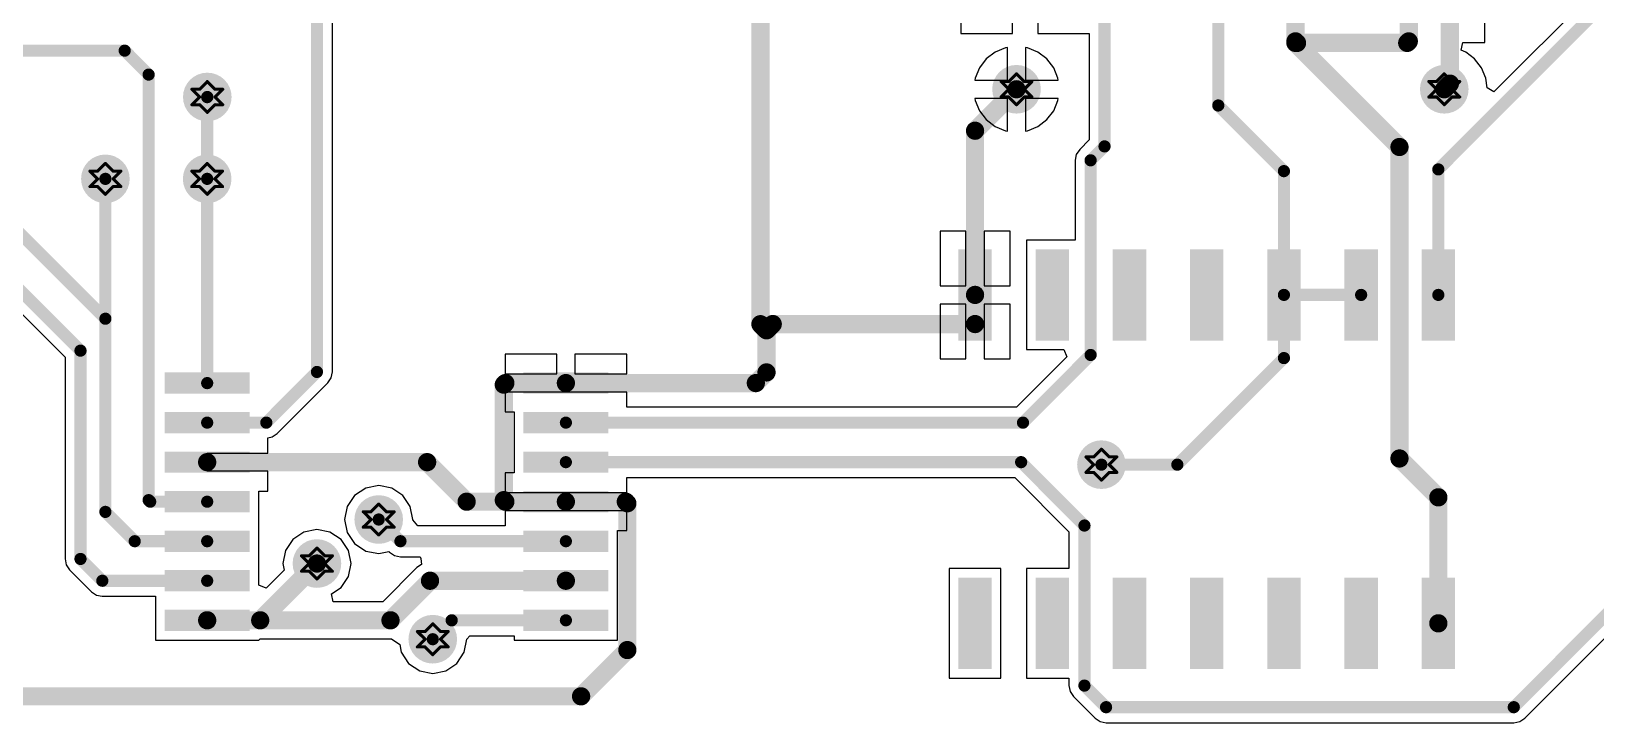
# Paper-space layout 'Лист1' of a CAD drawing. Header units: millimetres. Extents: x 0 to 594, y 0 to 420.
# Drawn here: x 166.4 to 217.8, y 232.2 to 255 of the extents above; entities that cross this region are included whole.
import ezdxf

# ---------------------------------------------------------------- set-up
doc = ezdxf.new("R2010")
doc.units = ezdxf.units.MM
doc.layers.add('DrillDrawing', color=1, linetype='Continuous')
doc.layers.add('TopLayer', color=1, linetype='Continuous')

psp = doc.layouts.new('Лист1')

# ---------------------------------------------------------------- hatches: boundary and pattern name
at = {"layer": 'TopLayer'}
h = psp.add_hatch(color=1, dxfattribs=at)
edge = h.paths.add_edge_path()
edge.add_arc((172.2, 252.795), 0.799, 0, 360)
h = psp.add_hatch(color=1, dxfattribs=at)
edge = h.paths.add_edge_path()
edge.add_arc((198.792, 253.049), 0.799, 0, 360)
h = psp.add_hatch(color=1, dxfattribs=at)
edge = h.paths.add_edge_path()
edge.add_arc((212.848, 253.049), 0.799, 0, 360)
h = psp.add_hatch(color=1, dxfattribs=at)
edge = h.paths.add_edge_path()
edge.add_arc((168.851, 250.106), 0.799, 0, 360)
h = psp.add_hatch(color=1, dxfattribs=at)
edge = h.paths.add_edge_path()
edge.add_arc((172.196, 250.106), 0.799, 0, 360)
for points in [[(196.88, 247.792), (197.979, 247.792), (197.979, 244.796), (196.88, 244.796)], [(199.417, 247.792), (200.516, 247.792), (200.516, 244.796), (199.417, 244.796)], [(201.955, 247.792), (203.053, 247.792), (203.053, 244.796), (201.955, 244.796)], [(204.492, 247.792), (205.591, 247.792), (205.591, 244.796), (204.492, 244.796)], [(207.029, 247.792), (208.128, 247.792), (208.128, 244.796), (207.029, 244.796)], [(209.567, 247.792), (210.665, 247.792), (210.665, 244.796), (209.567, 244.796)], [(212.104, 247.792), (213.203, 247.792), (213.203, 244.796), (212.104, 244.796)], [(173.595, 243.747), (173.595, 243.047), (170.798, 243.047), (170.798, 243.747)], [(185.382, 243.747), (185.382, 243.047), (182.585, 243.047), (182.585, 243.747)], [(173.595, 242.448), (173.595, 241.749), (170.798, 241.749), (170.798, 242.448)], [(185.382, 242.448), (185.382, 241.749), (182.585, 241.749), (182.585, 242.448)], [(173.595, 241.149), (173.595, 240.45), (170.798, 240.45), (170.798, 241.149)], [(185.382, 241.149), (185.382, 240.45), (182.585, 240.45), (182.585, 241.149)], [(173.595, 239.851), (173.595, 239.152), (170.798, 239.152), (170.798, 239.851)], [(185.382, 239.851), (185.382, 239.152), (182.585, 239.152), (182.585, 239.851)], [(173.595, 238.552), (173.595, 237.853), (170.798, 237.853), (170.798, 238.552)], [(185.382, 238.552), (185.382, 237.853), (182.585, 237.853), (182.585, 238.552)], [(173.595, 237.254), (173.595, 236.554), (170.798, 236.554), (170.798, 237.254)], [(185.382, 237.254), (185.382, 236.554), (182.585, 236.554), (182.585, 237.254)], [(196.88, 237.004), (197.979, 237.004), (197.979, 234.007), (196.88, 234.007)], [(199.417, 237.004), (200.516, 237.004), (200.516, 234.007), (199.417, 234.007)], [(201.955, 237.004), (203.053, 237.004), (203.053, 234.007), (201.955, 234.007)], [(204.492, 237.004), (205.591, 237.004), (205.591, 234.007), (204.492, 234.007)], [(207.029, 237.004), (208.128, 237.004), (208.128, 234.007), (207.029, 234.007)], [(209.567, 237.004), (210.665, 237.004), (210.665, 234.007), (209.567, 234.007)], [(212.104, 237.004), (213.203, 237.004), (213.203, 234.007), (212.104, 234.007)], [(173.595, 235.955), (173.595, 235.256), (170.798, 235.256), (170.798, 235.955)], [(185.382, 235.955), (185.382, 235.256), (182.585, 235.256), (182.585, 235.955)]]:
    psp.add_hatch(color=1, dxfattribs=at).paths.add_polyline_path(points)
h = psp.add_hatch(color=1, dxfattribs=at)
edge = h.paths.add_edge_path()
edge.add_arc((201.583, 240.718), 0.799, 0, 360)
h = psp.add_hatch(color=1, dxfattribs=at)
edge = h.paths.add_edge_path()
edge.add_arc((177.833, 238.916), 0.799, 0, 360)
h = psp.add_hatch(color=1, dxfattribs=at)
edge = h.paths.add_edge_path()
edge.add_arc((175.803, 237.47), 0.799, 0, 360)
h = psp.add_hatch(color=1, dxfattribs=at)
edge = h.paths.add_edge_path()
edge.add_arc((179.609, 234.984), 0.799, 0, 360)

# ---------------------------------------------------------------- linework, layer by layer
at = {"layer": 'DrillDrawing', "const_width": 0.101}
for points in [[(198.538, 253.303), (198.792, 253.557)], [(198.792, 253.557), (199.045, 253.303)], [(212.595, 253.303), (212.848, 253.557)], [(212.848, 253.557), (213.102, 253.303)], [(171.693, 253.049), (171.947, 252.795)], [(171.693, 253.049), (171.947, 253.049)], [(171.947, 253.049), (172.2, 253.303)], [(172.2, 253.303), (172.454, 253.049)], [(172.454, 253.049), (172.708, 253.049)], [(172.454, 252.795), (172.708, 253.049)], [(198.284, 253.303), (198.538, 253.049)], [(198.284, 253.303), (198.538, 253.303)], [(198.284, 252.795), (198.538, 253.049)], [(199.045, 253.303), (199.299, 253.303)], [(199.045, 253.049), (199.299, 253.303)], [(199.045, 253.049), (199.299, 252.795)], [(212.341, 253.303), (212.595, 253.049)], [(212.341, 253.303), (212.595, 253.303)], [(212.341, 252.795), (212.595, 253.049)], [(213.102, 253.303), (213.356, 253.303)], [(213.102, 253.049), (213.356, 253.303)], [(213.102, 253.049), (213.356, 252.795)], [(171.693, 252.542), (171.947, 252.795)], [(171.693, 252.542), (171.947, 252.542)], [(171.947, 252.542), (172.2, 252.288)], [(172.2, 252.288), (172.454, 252.542)], [(172.454, 252.795), (172.708, 252.542)], [(172.454, 252.542), (172.708, 252.542)], [(198.284, 252.795), (198.538, 252.795)], [(198.538, 252.795), (198.792, 252.542)], [(198.792, 252.542), (199.045, 252.795)], [(199.045, 252.795), (199.299, 252.795)], [(212.341, 252.795), (212.595, 252.795)], [(212.595, 252.795), (212.848, 252.542)], [(212.848, 252.542), (213.102, 252.795)], [(213.102, 252.795), (213.356, 252.795)], [(168.344, 250.36), (168.598, 250.106)], [(168.344, 250.36), (168.598, 250.36)], [(168.598, 250.36), (168.851, 250.613)], [(168.851, 250.613), (169.105, 250.36)], [(169.105, 250.36), (169.359, 250.36)], [(169.105, 250.106), (169.359, 250.36)], [(171.689, 250.36), (171.942, 250.106)], [(171.689, 250.36), (171.942, 250.36)], [(171.942, 250.36), (172.196, 250.613)], [(172.196, 250.613), (172.45, 250.36)], [(172.45, 250.36), (172.704, 250.36)], [(172.45, 250.106), (172.704, 250.36)], [(168.344, 249.852), (168.598, 250.106)], [(168.344, 249.852), (168.598, 249.852)], [(168.598, 249.852), (168.851, 249.598)], [(168.851, 249.598), (169.105, 249.852)], [(169.105, 250.106), (169.359, 249.852)], [(169.105, 249.852), (169.359, 249.852)], [(171.689, 249.852), (171.942, 250.106)], [(171.689, 249.852), (171.942, 249.852)], [(171.942, 249.852), (172.196, 249.598)], [(172.196, 249.598), (172.45, 249.852)], [(172.45, 250.106), (172.704, 249.852)], [(172.45, 249.852), (172.704, 249.852)], [(201.329, 240.972), (201.583, 241.225)], [(201.583, 241.225), (201.836, 240.972)], [(201.075, 240.972), (201.329, 240.718)], [(201.075, 240.972), (201.329, 240.972)], [(201.075, 240.464), (201.329, 240.718)], [(201.836, 240.972), (202.09, 240.972)], [(201.836, 240.718), (202.09, 240.972)], [(201.836, 240.718), (202.09, 240.464)], [(201.075, 240.464), (201.329, 240.464)], [(201.329, 240.464), (201.583, 240.21)], [(201.583, 240.21), (201.836, 240.464)], [(201.836, 240.464), (202.09, 240.464)], [(177.326, 239.17), (177.58, 238.916)], [(177.326, 239.17), (177.58, 239.17)], [(177.58, 239.17), (177.833, 239.424)], [(177.833, 239.424), (178.087, 239.17)], [(178.087, 239.17), (178.341, 239.17)], [(178.087, 238.916), (178.341, 239.17)], [(177.326, 238.663), (177.58, 238.916)], [(177.326, 238.663), (177.58, 238.663)], [(177.58, 238.663), (177.833, 238.409)], [(177.833, 238.409), (178.087, 238.663)], [(178.087, 238.916), (178.341, 238.663)], [(178.087, 238.663), (178.341, 238.663)], [(175.55, 237.724), (175.803, 237.978)], [(175.803, 237.978), (176.057, 237.724)], [(175.296, 237.724), (175.55, 237.47)], [(175.296, 237.724), (175.55, 237.724)], [(175.296, 237.216), (175.55, 237.47)], [(176.057, 237.724), (176.311, 237.724)], [(176.057, 237.47), (176.311, 237.724)], [(176.057, 237.47), (176.311, 237.216)], [(175.296, 237.216), (175.55, 237.216)], [(175.55, 237.216), (175.803, 236.963)], [(175.803, 236.963), (176.057, 237.216)], [(176.057, 237.216), (176.311, 237.216)], [(179.356, 235.237), (179.609, 235.491)], [(179.609, 235.491), (179.863, 235.237)], [(179.102, 235.237), (179.356, 234.984)], [(179.102, 235.237), (179.356, 235.237)], [(179.102, 234.73), (179.356, 234.984)], [(179.863, 235.237), (180.117, 235.237)], [(179.863, 234.984), (180.117, 235.237)], [(179.863, 234.984), (180.117, 234.73)], [(179.102, 234.73), (179.356, 234.73)], [(179.356, 234.73), (179.609, 234.476)], [(179.609, 234.476), (179.863, 234.73)], [(179.863, 234.73), (180.117, 234.73)]]:
    psp.add_lwpolyline(points, dxfattribs=at)
at = {"layer": 'DrillDrawing', "const_width": 0.0507}
for points in [[(198.766, 253.557, 1), (198.817, 253.557, 1)], [(198.766, 253.557, 1), (198.817, 253.557, 1)], [(212.823, 253.557, 1), (212.874, 253.557, 1)], [(212.823, 253.557, 1), (212.874, 253.557, 1)], [(171.668, 253.049, 1), (171.718, 253.049, 1)], [(171.668, 253.049, 1), (171.718, 253.049, 1)], [(171.921, 253.049, 1), (171.972, 253.049, 1)], [(171.921, 253.049, 1), (171.972, 253.049, 1)], [(172.175, 253.303, 1), (172.226, 253.303, 1)], [(172.175, 253.303, 1), (172.226, 253.303, 1)], [(172.429, 253.049, 1), (172.48, 253.049, 1)], [(172.429, 253.049, 1), (172.48, 253.049, 1)], [(172.683, 253.049, 1), (172.733, 253.049, 1)], [(172.683, 253.049, 1), (172.733, 253.049, 1)], [(198.259, 253.303, 1), (198.309, 253.303, 1)], [(198.259, 253.303, 1), (198.309, 253.303, 1)], [(198.512, 253.303, 1), (198.563, 253.303, 1)], [(198.512, 253.303, 1), (198.563, 253.303, 1)], [(198.512, 253.049, 1), (198.563, 253.049, 1)], [(198.512, 253.049, 1), (198.563, 253.049, 1)], [(199.02, 253.303, 1), (199.071, 253.303, 1)], [(199.02, 253.303, 1), (199.071, 253.303, 1)], [(199.02, 253.049, 1), (199.071, 253.049, 1)], [(199.02, 253.049, 1), (199.071, 253.049, 1)], [(199.274, 253.303, 1), (199.324, 253.303, 1)], [(199.274, 253.303, 1), (199.324, 253.303, 1)], [(212.315, 253.303, 1), (212.366, 253.303, 1)], [(212.315, 253.303, 1), (212.366, 253.303, 1)], [(212.569, 253.303, 1), (212.62, 253.303, 1)], [(212.569, 253.303, 1), (212.62, 253.303, 1)], [(212.569, 253.049, 1), (212.62, 253.049, 1)], [(212.569, 253.049, 1), (212.62, 253.049, 1)], [(213.077, 253.303, 1), (213.127, 253.303, 1)], [(213.077, 253.303, 1), (213.127, 253.303, 1)], [(213.077, 253.049, 1), (213.127, 253.049, 1)], [(213.077, 253.049, 1), (213.127, 253.049, 1)], [(213.33, 253.303, 1), (213.381, 253.303, 1)], [(213.33, 253.303, 1), (213.381, 253.303, 1)], [(171.668, 252.542, 1), (171.718, 252.542, 1)], [(171.668, 252.542, 1), (171.718, 252.542, 1)], [(171.921, 252.795, 1), (171.972, 252.795, 1)], [(171.921, 252.795, 1), (171.972, 252.795, 1)], [(171.921, 252.542, 1), (171.972, 252.542, 1)], [(171.921, 252.542, 1), (171.972, 252.542, 1)], [(172.429, 252.795, 1), (172.48, 252.795, 1)], [(172.429, 252.795, 1), (172.48, 252.795, 1)], [(172.429, 252.542, 1), (172.48, 252.542, 1)], [(172.429, 252.542, 1), (172.48, 252.542, 1)], [(172.683, 252.542, 1), (172.733, 252.542, 1)], [(172.683, 252.542, 1), (172.733, 252.542, 1)], [(198.259, 252.795, 1), (198.309, 252.795, 1)], [(198.259, 252.795, 1), (198.309, 252.795, 1)], [(198.512, 252.795, 1), (198.563, 252.795, 1)], [(198.512, 252.795, 1), (198.563, 252.795, 1)], [(198.766, 252.542, 1), (198.817, 252.542, 1)], [(198.766, 252.542, 1), (198.817, 252.542, 1)], [(199.02, 252.795, 1), (199.071, 252.795, 1)], [(199.02, 252.795, 1), (199.071, 252.795, 1)], [(199.274, 252.795, 1), (199.324, 252.795, 1)], [(199.274, 252.795, 1), (199.324, 252.795, 1)], [(212.315, 252.795, 1), (212.366, 252.795, 1)], [(212.315, 252.795, 1), (212.366, 252.795, 1)], [(212.569, 252.795, 1), (212.62, 252.795, 1)], [(212.569, 252.795, 1), (212.62, 252.795, 1)], [(212.823, 252.542, 1), (212.874, 252.542, 1)], [(212.823, 252.542, 1), (212.874, 252.542, 1)], [(213.077, 252.795, 1), (213.127, 252.795, 1)], [(213.077, 252.795, 1), (213.127, 252.795, 1)], [(213.33, 252.795, 1), (213.381, 252.795, 1)], [(213.33, 252.795, 1), (213.381, 252.795, 1)], [(172.175, 252.288, 1), (172.226, 252.288, 1)], [(172.175, 252.288, 1), (172.226, 252.288, 1)], [(168.318, 250.36, 1), (168.369, 250.36, 1)], [(168.318, 250.36, 1), (168.369, 250.36, 1)], [(168.572, 250.36, 1), (168.623, 250.36, 1)], [(168.572, 250.36, 1), (168.623, 250.36, 1)], [(168.826, 250.613, 1), (168.877, 250.613, 1)], [(168.826, 250.613, 1), (168.877, 250.613, 1)], [(169.08, 250.36, 1), (169.13, 250.36, 1)], [(169.08, 250.36, 1), (169.13, 250.36, 1)], [(169.333, 250.36, 1), (169.384, 250.36, 1)], [(169.333, 250.36, 1), (169.384, 250.36, 1)], [(171.663, 250.36, 1), (171.714, 250.36, 1)], [(171.663, 250.36, 1), (171.714, 250.36, 1)], [(171.917, 250.36, 1), (171.968, 250.36, 1)], [(171.917, 250.36, 1), (171.968, 250.36, 1)], [(172.171, 250.613, 1), (172.222, 250.613, 1)], [(172.171, 250.613, 1), (172.222, 250.613, 1)], [(172.424, 250.36, 1), (172.475, 250.36, 1)], [(172.424, 250.36, 1), (172.475, 250.36, 1)], [(172.678, 250.36, 1), (172.729, 250.36, 1)], [(172.678, 250.36, 1), (172.729, 250.36, 1)], [(168.318, 249.852, 1), (168.369, 249.852, 1)], [(168.318, 249.852, 1), (168.369, 249.852, 1)], [(168.572, 250.106, 1), (168.623, 250.106, 1)], [(168.572, 250.106, 1), (168.623, 250.106, 1)], [(168.572, 249.852, 1), (168.623, 249.852, 1)], [(168.572, 249.852, 1), (168.623, 249.852, 1)], [(169.08, 250.106, 1), (169.13, 250.106, 1)], [(169.08, 250.106, 1), (169.13, 250.106, 1)], [(169.08, 249.852, 1), (169.13, 249.852, 1)], [(169.08, 249.852, 1), (169.13, 249.852, 1)], [(169.333, 249.852, 1), (169.384, 249.852, 1)], [(169.333, 249.852, 1), (169.384, 249.852, 1)], [(171.663, 249.852, 1), (171.714, 249.852, 1)], [(171.663, 249.852, 1), (171.714, 249.852, 1)], [(171.917, 250.106, 1), (171.968, 250.106, 1)], [(171.917, 250.106, 1), (171.968, 250.106, 1)], [(171.917, 249.852, 1), (171.968, 249.852, 1)], [(171.917, 249.852, 1), (171.968, 249.852, 1)], [(172.424, 250.106, 1), (172.475, 250.106, 1)], [(172.424, 250.106, 1), (172.475, 250.106, 1)], [(172.424, 249.852, 1), (172.475, 249.852, 1)], [(172.424, 249.852, 1), (172.475, 249.852, 1)], [(172.678, 249.852, 1), (172.729, 249.852, 1)], [(172.678, 249.852, 1), (172.729, 249.852, 1)], [(168.826, 249.598, 1), (168.877, 249.598, 1)], [(168.826, 249.598, 1), (168.877, 249.598, 1)], [(172.171, 249.598, 1), (172.222, 249.598, 1)], [(172.171, 249.598, 1), (172.222, 249.598, 1)], [(201.557, 241.225, 1), (201.608, 241.225, 1)], [(201.557, 241.225, 1), (201.608, 241.225, 1)], [(201.05, 240.972, 1), (201.1, 240.972, 1)], [(201.05, 240.972, 1), (201.1, 240.972, 1)], [(201.303, 240.972, 1), (201.354, 240.972, 1)], [(201.303, 240.972, 1), (201.354, 240.972, 1)], [(201.303, 240.718, 1), (201.354, 240.718, 1)], [(201.303, 240.718, 1), (201.354, 240.718, 1)], [(201.811, 240.972, 1), (201.862, 240.972, 1)], [(201.811, 240.972, 1), (201.862, 240.972, 1)], [(201.811, 240.718, 1), (201.862, 240.718, 1)], [(201.811, 240.718, 1), (201.862, 240.718, 1)], [(202.065, 240.972, 1), (202.115, 240.972, 1)], [(202.065, 240.972, 1), (202.115, 240.972, 1)], [(201.05, 240.464, 1), (201.1, 240.464, 1)], [(201.05, 240.464, 1), (201.1, 240.464, 1)], [(201.303, 240.464, 1), (201.354, 240.464, 1)], [(201.303, 240.464, 1), (201.354, 240.464, 1)], [(201.557, 240.21, 1), (201.608, 240.21, 1)], [(201.557, 240.21, 1), (201.608, 240.21, 1)], [(201.811, 240.464, 1), (201.862, 240.464, 1)], [(201.811, 240.464, 1), (201.862, 240.464, 1)], [(202.065, 240.464, 1), (202.115, 240.464, 1)], [(202.065, 240.464, 1), (202.115, 240.464, 1)], [(177.3, 239.17, 1), (177.351, 239.17, 1)], [(177.3, 239.17, 1), (177.351, 239.17, 1)], [(177.554, 239.17, 1), (177.605, 239.17, 1)], [(177.554, 239.17, 1), (177.605, 239.17, 1)], [(177.808, 239.424, 1), (177.859, 239.424, 1)], [(177.808, 239.424, 1), (177.859, 239.424, 1)], [(178.062, 239.17, 1), (178.112, 239.17, 1)], [(178.062, 239.17, 1), (178.112, 239.17, 1)], [(178.315, 239.17, 1), (178.366, 239.17, 1)], [(178.315, 239.17, 1), (178.366, 239.17, 1)], [(177.3, 238.663, 1), (177.351, 238.663, 1)], [(177.3, 238.663, 1), (177.351, 238.663, 1)], [(177.554, 238.916, 1), (177.605, 238.916, 1)], [(177.554, 238.916, 1), (177.605, 238.916, 1)], [(177.554, 238.663, 1), (177.605, 238.663, 1)], [(177.554, 238.663, 1), (177.605, 238.663, 1)], [(178.062, 238.916, 1), (178.112, 238.916, 1)], [(178.062, 238.916, 1), (178.112, 238.916, 1)], [(178.062, 238.663, 1), (178.112, 238.663, 1)], [(178.062, 238.663, 1), (178.112, 238.663, 1)], [(178.315, 238.663, 1), (178.366, 238.663, 1)], [(178.315, 238.663, 1), (178.366, 238.663, 1)], [(175.778, 237.978, 1), (175.829, 237.978, 1)], [(175.778, 237.978, 1), (175.829, 237.978, 1)], [(177.808, 238.409, 1), (177.859, 238.409, 1)], [(177.808, 238.409, 1), (177.859, 238.409, 1)], [(175.271, 237.724, 1), (175.321, 237.724, 1)], [(175.271, 237.724, 1), (175.321, 237.724, 1)], [(175.524, 237.724, 1), (175.575, 237.724, 1)], [(175.524, 237.724, 1), (175.575, 237.724, 1)], [(175.524, 237.47, 1), (175.575, 237.47, 1)], [(175.524, 237.47, 1), (175.575, 237.47, 1)], [(176.032, 237.724, 1), (176.083, 237.724, 1)], [(176.032, 237.724, 1), (176.083, 237.724, 1)], [(176.032, 237.47, 1), (176.083, 237.47, 1)], [(176.032, 237.47, 1), (176.083, 237.47, 1)], [(176.286, 237.724, 1), (176.336, 237.724, 1)], [(176.286, 237.724, 1), (176.336, 237.724, 1)], [(175.271, 237.216, 1), (175.321, 237.216, 1)], [(175.271, 237.216, 1), (175.321, 237.216, 1)], [(175.524, 237.216, 1), (175.575, 237.216, 1)], [(175.524, 237.216, 1), (175.575, 237.216, 1)], [(175.778, 236.963, 1), (175.829, 236.963, 1)], [(175.778, 236.963, 1), (175.829, 236.963, 1)], [(176.032, 237.216, 1), (176.083, 237.216, 1)], [(176.032, 237.216, 1), (176.083, 237.216, 1)], [(176.286, 237.216, 1), (176.336, 237.216, 1)], [(176.286, 237.216, 1), (176.336, 237.216, 1)], [(179.584, 235.491, 1), (179.635, 235.491, 1)], [(179.584, 235.491, 1), (179.635, 235.491, 1)], [(179.077, 235.237, 1), (179.127, 235.237, 1)], [(179.077, 235.237, 1), (179.127, 235.237, 1)], [(179.33, 235.237, 1), (179.381, 235.237, 1)], [(179.33, 235.237, 1), (179.381, 235.237, 1)], [(179.33, 234.984, 1), (179.381, 234.984, 1)], [(179.33, 234.984, 1), (179.381, 234.984, 1)], [(179.838, 235.237, 1), (179.889, 235.237, 1)], [(179.838, 235.237, 1), (179.889, 235.237, 1)], [(179.838, 234.984, 1), (179.889, 234.984, 1)], [(179.838, 234.984, 1), (179.889, 234.984, 1)], [(180.092, 235.237, 1), (180.142, 235.237, 1)], [(180.092, 235.237, 1), (180.142, 235.237, 1)], [(179.077, 234.73, 1), (179.127, 234.73, 1)], [(179.077, 234.73, 1), (179.127, 234.73, 1)], [(179.33, 234.73, 1), (179.381, 234.73, 1)], [(179.33, 234.73, 1), (179.381, 234.73, 1)], [(179.584, 234.476, 1), (179.635, 234.476, 1)], [(179.584, 234.476, 1), (179.635, 234.476, 1)], [(179.838, 234.73, 1), (179.889, 234.73, 1)], [(179.838, 234.73, 1), (179.889, 234.73, 1)], [(180.092, 234.73, 1), (180.142, 234.73, 1)], [(180.092, 234.73, 1), (180.142, 234.73, 1)]]:
    psp.add_lwpolyline(points, format="xyb", close=True, dxfattribs=at)
at = {"layer": 'TopLayer'}
for p, q in [((176.313, 243.763), (176.313, 266.497)), ((196.96, 258.481), (196.96, 254.885)), ((198.658, 254.885), (198.658, 258.481)), ((199.497, 258.481), (199.497, 254.885)), ((154.978, 256.798), (167.524, 244.252)), ((214.182, 254.585), (214.182, 256.383)), ((217.638, 256.122), (214.478, 252.962)), ((196.96, 254.885), (198.658, 254.885)), ((199.497, 254.885), (201.175, 254.885)), ((201.175, 254.885), (201.175, 251.383)), ((213.407, 254.331), (213.458, 254.585)), ((213.458, 254.585), (214.182, 254.585)), ((197.794, 254.047), (197.57, 253.755)), ((198.086, 254.271), (197.794, 254.047)), ((198.426, 254.412), (198.086, 254.271)), ((198.492, 254.42), (198.426, 254.412)), ((198.492, 253.349), (198.492, 254.42)), ((199.157, 254.412), (199.091, 254.42)), ((199.091, 254.42), (199.091, 253.349)), ((199.497, 254.271), (199.157, 254.412)), ((199.789, 254.047), (199.497, 254.271)), ((200.013, 253.755), (199.789, 254.047)), ((213.554, 254.271), (213.407, 254.331)), ((213.846, 254.047), (213.554, 254.271)), ((214.07, 253.755), (213.846, 254.047)), ((197.57, 253.755), (197.429, 253.414)), ((200.154, 253.414), (200.013, 253.755)), ((214.211, 253.414), (214.07, 253.755)), ((197.429, 253.414), (197.42, 253.349)), ((197.42, 253.349), (198.492, 253.349)), ((199.091, 253.349), (200.163, 253.349)), ((200.163, 253.349), (200.154, 253.414)), ((214.253, 253.095), (214.211, 253.414)), ((214.478, 252.962), (214.253, 253.095)), ((198.492, 252.75), (197.42, 252.75)), ((197.42, 252.75), (197.429, 252.684)), ((197.429, 252.684), (197.57, 252.344)), ((198.492, 251.678), (198.492, 252.75)), ((200.163, 252.75), (199.091, 252.75)), ((199.091, 252.75), (199.091, 251.678)), ((200.013, 252.344), (200.154, 252.684)), ((200.154, 252.684), (200.163, 252.75)), ((197.57, 252.344), (197.794, 252.052)), ((197.794, 252.052), (198.086, 251.828)), ((199.497, 251.828), (199.789, 252.052)), ((199.789, 252.052), (200.013, 252.344)), ((198.086, 251.828), (198.426, 251.687)), ((198.426, 251.687), (198.492, 251.678)), ((199.091, 251.678), (199.157, 251.687)), ((199.157, 251.687), (199.497, 251.828)), ((200.757, 250.91), (200.718, 250.715)), ((200.867, 251.075), (200.757, 250.91)), ((201.175, 251.383), (200.867, 251.075)), ((200.718, 250.715), (200.718, 248.092)), ((197.13, 248.392), (196.281, 248.392)), ((196.281, 248.392), (196.281, 246.594)), ((197.13, 246.594), (197.13, 248.392)), ((198.578, 248.392), (197.729, 248.392)), ((197.729, 248.392), (197.729, 246.594)), ((198.578, 246.594), (198.578, 248.392)), ((200.718, 248.092), (199.118, 248.092)), ((199.118, 248.092), (199.118, 244.496)), ((196.281, 246.594), (197.13, 246.594)), ((197.729, 246.594), (198.578, 246.594)), ((197.13, 245.994), (196.281, 245.994)), ((196.281, 245.994), (196.281, 244.196)), ((197.13, 244.196), (197.13, 245.994)), ((198.578, 245.994), (197.729, 245.994)), ((197.729, 245.994), (197.729, 244.196)), ((198.578, 244.196), (198.578, 245.994)), ((167.524, 244.252), (167.524, 237.621)), ((183.684, 244.346), (181.986, 244.346)), ((181.986, 244.346), (181.986, 243.697)), ((183.684, 243.697), (183.684, 244.346)), ((185.981, 244.346), (184.283, 244.346)), ((184.283, 244.346), (184.283, 243.697)), ((185.981, 243.697), (185.981, 244.346)), ((196.281, 244.196), (197.13, 244.196)), ((197.729, 244.196), (198.578, 244.196)), ((200.448, 244.261), (198.794, 242.608)), ((199.118, 244.496), (200.351, 244.496)), ((200.351, 244.496), (200.448, 244.261)), ((176.274, 243.568), (176.313, 243.763)), ((181.986, 243.697), (183.684, 243.697)), ((184.283, 243.697), (185.981, 243.697)), ((174.499, 241.738), (176.164, 243.403)), ((176.164, 243.403), (176.274, 243.568)), ((183.984, 243.097), (181.986, 243.097)), ((181.986, 243.097), (181.986, 242.448)), ((185.981, 243.097), (183.984, 243.097)), ((185.981, 242.608), (185.981, 243.097)), ((181.986, 242.448), (182.285, 242.448)), ((182.285, 242.448), (182.285, 240.45)), ((198.794, 242.608), (185.981, 242.608)), ((174.194, 241.6), (174.334, 241.628)), ((174.334, 241.628), (174.499, 241.738)), ((174.194, 241.099), (174.194, 241.6)), ((172.196, 240.5), (172.196, 241.099)), ((172.196, 241.099), (174.194, 241.099)), ((174.194, 240.5), (172.196, 240.5)), ((174.194, 239.851), (174.194, 240.5)), ((182.285, 240.45), (181.986, 240.45)), ((181.986, 240.45), (181.986, 239.801)), ((185.981, 239.801), (185.981, 240.291)), ((185.981, 240.291), (198.732, 240.291)), ((198.732, 240.291), (200.515, 238.507)), ((173.894, 237.553), (173.894, 239.851)), ((173.894, 239.851), (174.194, 239.851)), ((177.041, 239.709), (176.798, 239.345)), ((177.405, 239.951), (177.041, 239.709)), ((177.833, 240.037), (177.405, 239.951)), ((178.262, 239.951), (177.833, 240.037)), ((178.626, 239.709), (178.262, 239.951)), ((178.868, 239.345), (178.626, 239.709)), ((181.986, 239.801), (183.984, 239.801)), ((183.984, 239.801), (185.981, 239.801)), ((176.798, 239.345), (176.713, 238.916)), ((178.954, 238.916), (178.868, 239.345)), ((183.984, 239.201), (181.986, 239.201)), ((181.986, 239.201), (181.986, 238.712)), ((185.981, 239.201), (183.984, 239.201)), ((185.981, 238.552), (185.981, 239.201)), ((175.803, 238.59), (175.375, 238.505)), ((176.232, 238.505), (175.803, 238.59)), ((176.713, 238.916), (176.798, 238.488)), ((178.952, 238.908), (178.954, 238.916)), ((179.113, 238.712), (178.952, 238.908)), ((181.986, 238.712), (179.113, 238.712)), ((185.682, 237.553), (185.682, 238.552)), ((185.682, 238.552), (185.981, 238.552)), ((175.011, 238.262), (174.768, 237.899)), ((175.375, 238.505), (175.011, 238.262)), ((176.596, 238.262), (176.232, 238.505)), ((176.839, 237.899), (176.596, 238.262)), ((176.798, 238.488), (177.041, 238.124)), ((177.041, 238.124), (177.405, 237.881)), ((200.515, 238.507), (200.515, 237.304)), ((167.524, 237.621), (167.563, 237.426)), ((173.894, 237.3), (173.894, 237.553)), ((173.894, 237.553), (173.894, 237.553)), ((173.894, 237.553), (173.894, 237.553)), ((173.894, 237.553), (173.894, 237.553)), ((174.768, 237.899), (174.683, 237.47)), ((176.924, 237.47), (176.839, 237.899)), ((177.405, 237.881), (177.833, 237.796)), ((177.833, 237.796), (178.167, 237.862)), ((178.167, 237.862), (178.187, 237.842)), ((178.187, 237.842), (178.352, 237.732)), ((178.352, 237.732), (178.547, 237.693)), ((178.547, 237.693), (179.2, 237.693)), ((179.2, 237.693), (179.22, 237.64)), ((179.22, 237.64), (179.242, 237.44)), ((185.682, 237.3), (185.682, 237.553)), ((185.682, 237.553), (185.682, 237.553)), ((185.682, 237.553), (185.682, 237.553)), ((185.682, 237.553), (185.682, 237.553)), ((215.492, 232.391), (220.617, 237.516)), ((167.563, 237.426), (167.673, 237.261)), ((167.673, 237.261), (168.39, 236.544)), ((173.894, 236.757), (173.894, 237.3)), ((174.726, 237.256), (174.129, 236.66)), ((174.683, 237.47), (174.726, 237.256)), ((176.596, 236.678), (176.839, 237.041)), ((176.839, 237.041), (176.924, 237.47)), ((179.087, 237.336), (177.967, 236.216)), ((179.242, 237.44), (179.087, 237.336)), ((179.087, 237.336), (179.087, 237.336)), ((185.682, 234.956), (185.682, 237.3)), ((198.279, 237.304), (196.58, 237.304)), ((196.58, 237.304), (196.58, 233.707)), ((198.279, 233.707), (198.279, 237.304)), ((200.515, 237.304), (199.118, 237.304)), ((199.118, 237.304), (199.118, 233.707)), ((168.39, 236.544), (168.555, 236.433)), ((174.129, 236.66), (173.894, 236.757)), ((176.285, 236.47), (176.596, 236.678)), ((168.555, 236.433), (168.75, 236.395)), ((168.75, 236.395), (170.498, 236.395)), ((170.498, 236.395), (170.498, 234.956)), ((176.335, 236.216), (176.285, 236.47)), ((177.967, 236.216), (176.335, 236.216)), ((170.498, 234.956), (173.894, 234.956)), ((173.894, 234.956), (173.939, 234.994)), ((173.894, 234.956), (173.894, 234.956)), ((173.939, 234.994), (178.22, 234.994)), ((178.22, 234.994), (178.247, 234.999)), ((178.22, 234.994), (178.22, 234.994)), ((178.247, 234.999), (178.256, 234.999)), ((178.256, 234.999), (178.524, 234.806)), ((180.645, 234.555), (180.73, 234.984)), ((180.73, 234.984), (180.822, 235.096)), ((180.822, 235.096), (182.285, 235.096)), ((182.285, 235.096), (182.285, 234.956)), ((182.285, 234.956), (185.682, 234.956)), ((178.524, 234.806), (178.574, 234.555)), ((178.574, 234.555), (178.817, 234.191)), ((180.402, 234.191), (180.645, 234.555)), ((178.817, 234.191), (179.181, 233.948)), ((179.181, 233.948), (179.609, 233.863)), ((179.609, 233.863), (180.038, 233.948)), ((180.038, 233.948), (180.402, 234.191)), ((196.58, 233.707), (198.279, 233.707)), ((199.118, 233.707), (200.515, 233.707)), ((200.515, 233.707), (200.515, 233.461)), ((200.515, 233.461), (200.554, 233.266)), ((200.554, 233.266), (200.664, 233.101)), ((200.664, 233.101), (201.375, 232.391)), ((201.375, 232.391), (201.54, 232.28)), ((215.327, 232.28), (215.492, 232.391)), ((201.54, 232.28), (201.735, 232.241)), ((201.735, 232.241), (215.132, 232.241)), ((215.132, 232.241), (215.327, 232.28))]:
    psp.add_line(p, q, dxfattribs=at)
for points, const_width in [([(211.681, 254.622), (211.681, 296.982)], 0.599), ([(201.684, 251.172), (201.684, 280.706)], 0.4), ([(190.377, 245.331), (190.377, 271.421)], 0.599), ([(175.803, 243.763), (175.803, 266.497)], 0.4), ([(152.105, 262.258), (168.851, 245.512)], 0.4), ([(151.141, 261.356), (168.033, 244.463)], 0.4), ([(205.421, 252.517), (205.421, 256.683)], 0.4), ([(207.958, 254.622), (207.958, 256.683)], 0.599), ([(213.033, 253.234), (213.033, 256.683)], 0.599), ([(212.653, 250.417), (218.147, 255.911)], 0.4), ([(161.888, 254.318), (169.486, 254.318)], 0.4), ([(169.486, 254.318), (170.272, 253.531)], 0.4), ([(207.958, 254.572), (207.958, 254.622)], 0.599), ([(207.958, 254.622), (208.009, 254.572)], 0.599), ([(207.958, 254.572), (211.377, 251.153)], 0.599), ([(208.009, 254.572), (211.63, 254.572)], 0.599), ([(211.63, 254.572), (211.681, 254.622)], 0.599), ([(170.272, 239.552), (170.272, 253.531)], 0.4), ([(212.848, 253.049), (213.033, 253.234)], 0.599), ([(172.196, 252.791), (172.2, 252.795)], 0.4), ([(172.196, 250.106), (172.196, 252.791)], 0.4), ([(197.429, 251.687), (198.792, 253.049)], 0.599), ([(205.421, 252.517), (207.579, 250.36)], 0.4), ([(197.429, 246.294), (197.429, 251.687)], 0.599), ([(211.377, 240.921), (211.377, 251.153)], 0.599), ([(201.227, 250.715), (201.684, 251.172)], 0.4), ([(201.227, 244.321), (201.227, 250.715)], 0.4), ([(207.579, 246.294), (207.579, 250.36)], 0.4), ([(212.653, 246.294), (212.653, 250.417)], 0.4), ([(168.851, 245.512), (168.851, 250.106)], 0.4), ([(172.196, 243.397), (172.196, 250.106)], 0.4), ([(197.429, 245.336), (197.429, 246.294)], 0.599), ([(207.579, 244.219), (207.579, 246.294)], 0.4), ([(207.579, 246.294), (210.116, 246.294)], 0.4), ([(168.851, 239.167), (168.851, 245.512)], 0.4), ([(190.377, 245.331), (190.577, 245.131)], 0.599), ([(190.577, 245.131), (190.781, 245.336)], 0.599), ([(190.577, 243.748), (190.577, 245.131)], 0.599), ([(190.781, 245.336), (197.429, 245.336)], 0.599), ([(168.033, 237.621), (168.033, 244.463)], 0.4), ([(199.005, 242.098), (201.227, 244.321)], 0.4), ([(204.077, 240.718), (207.579, 244.219)], 0.4), ([(174.139, 242.098), (175.803, 243.763)], 0.4), ([(181.944, 243.346), (181.995, 243.397)], 0.599), ([(181.995, 243.397), (183.984, 243.397)], 0.599), ([(183.984, 243.397), (190.226, 243.397)], 0.599), ([(190.226, 243.397), (190.577, 243.748)], 0.599), ([(181.944, 239.552), (181.944, 243.346)], 0.599), ([(172.196, 242.098), (174.139, 242.098)], 0.4), ([(183.984, 242.098), (199.005, 242.098)], 0.4), ([(211.377, 240.921), (212.653, 239.644)], 0.599), ([(172.196, 240.8), (179.424, 240.8)], 0.599), ([(179.424, 240.8), (180.722, 239.501)], 0.599), ([(183.984, 240.8), (198.943, 240.8)], 0.4), ([(198.943, 240.8), (201.024, 238.718)], 0.4), ([(201.583, 240.718), (204.077, 240.718)], 0.4), ([(170.272, 239.552), (170.323, 239.501)], 0.4), ([(170.323, 239.501), (172.196, 239.501)], 0.4), ([(180.722, 239.501), (181.995, 239.501)], 0.599), ([(181.944, 239.552), (181.995, 239.501)], 0.599), ([(181.995, 239.501), (183.984, 239.501)], 0.599), ([(183.984, 239.501), (185.953, 239.501)], 0.599), ([(185.953, 239.501), (186.003, 239.45)], 0.599), ([(186.003, 234.628), (186.003, 239.45)], 0.599), ([(212.653, 235.505), (212.653, 239.644)], 0.599), ([(168.851, 239.167), (169.815, 238.203)], 0.4), ([(177.833, 238.916), (178.547, 238.203)], 0.4), ([(201.024, 233.461), (201.024, 238.718)], 0.4), ([(169.815, 238.203), (172.196, 238.203)], 0.4), ([(178.547, 238.203), (183.984, 238.203)], 0.4), ([(215.132, 232.751), (220.257, 237.876)], 0.4), ([(168.033, 237.621), (168.75, 236.904)], 0.4), ([(173.939, 235.605), (175.803, 237.47)], 0.599), ([(168.75, 236.904), (172.196, 236.904)], 0.4), ([(178.22, 235.605), (179.519, 236.904)], 0.599), ([(179.519, 236.904), (183.984, 236.904)], 0.599), ([(172.196, 235.605), (173.939, 235.605)], 0.599), ([(173.939, 235.605), (178.22, 235.605)], 0.599), ([(179.609, 234.984), (180.231, 235.605)], 0.4), ([(180.231, 235.605), (183.984, 235.605)], 0.4), ([(184.483, 233.108), (186.003, 234.628)], 0.599), ([(160.36, 233.108), (184.483, 233.108)], 0.599), ([(201.024, 233.461), (201.735, 232.751)], 0.4), ([(201.735, 232.751), (215.132, 232.751)], 0.4)]:
    psp.add_lwpolyline(points, dxfattribs=dict(at, const_width=const_width))
for points, const_width in [([(169.386, 254.318, 1), (169.585, 254.318, 1)], 0.2), ([(169.386, 254.318, 1), (169.585, 254.318, 1)], 0.2), ([(207.808, 254.622, 1), (208.108, 254.622, 1)], 0.3), ([(207.808, 254.622, 1), (208.108, 254.622, 1)], 0.3), ([(207.808, 254.622, 1), (208.108, 254.622, 1)], 0.3), ([(207.808, 254.572, 1), (208.108, 254.572, 1)], 0.3), ([(207.808, 254.572, 1), (208.108, 254.572, 1)], 0.3), ([(207.859, 254.572, 1), (208.159, 254.572, 1)], 0.3), ([(207.859, 254.572, 1), (208.159, 254.572, 1)], 0.3), ([(211.481, 254.572, 1), (211.78, 254.572, 1)], 0.3), ([(211.481, 254.572, 1), (211.78, 254.572, 1)], 0.3), ([(211.531, 254.622, 1), (211.831, 254.622, 1)], 0.3), ([(211.531, 254.622, 1), (211.831, 254.622, 1)], 0.3), ([(170.172, 253.531, 1), (170.372, 253.531, 1)], 0.2), ([(170.172, 253.531, 1), (170.372, 253.531, 1)], 0.2), ([(212.883, 253.234, 1), (213.183, 253.234, 1)], 0.3), ([(212.883, 253.234, 1), (213.183, 253.234, 1)], 0.3), ([(172.096, 252.791, 1), (172.296, 252.791, 1)], 0.2), ([(172.096, 252.791, 1), (172.296, 252.791, 1)], 0.2), ([(172.101, 252.795, 1), (172.3, 252.795, 1)], 0.2), ([(198.642, 253.049, 1), (198.941, 253.049, 1)], 0.3), ([(212.698, 253.049, 1), (212.998, 253.049, 1)], 0.3), ([(205.321, 252.517, 1), (205.521, 252.517, 1)], 0.2), ([(205.321, 252.517, 1), (205.521, 252.517, 1)], 0.2), ([(197.28, 251.687, 1), (197.579, 251.687, 1)], 0.3), ([(197.28, 251.687, 1), (197.579, 251.687, 1)], 0.3), ([(211.227, 251.153, 1), (211.526, 251.153, 1)], 0.3), ([(211.227, 251.153, 1), (211.526, 251.153, 1)], 0.3), ([(201.127, 250.715, 1), (201.327, 250.715, 1)], 0.2), ([(201.127, 250.715, 1), (201.327, 250.715, 1)], 0.2), ([(201.584, 251.172, 1), (201.784, 251.172, 1)], 0.2), ([(201.584, 251.172, 1), (201.784, 251.172, 1)], 0.2), ([(207.479, 250.36, 1), (207.679, 250.36, 1)], 0.2), ([(207.479, 250.36, 1), (207.679, 250.36, 1)], 0.2), ([(212.553, 250.417, 1), (212.753, 250.417, 1)], 0.2), ([(212.553, 250.417, 1), (212.753, 250.417, 1)], 0.2), ([(168.751, 250.106, 1), (168.951, 250.106, 1)], 0.2), ([(172.096, 250.106, 1), (172.296, 250.106, 1)], 0.2), ([(172.096, 250.106, 1), (172.296, 250.106, 1)], 0.2), ([(197.28, 246.294, 1), (197.579, 246.294, 1)], 0.3), ([(197.28, 246.294, 1), (197.579, 246.294, 1)], 0.3), ([(207.479, 246.294, 1), (207.679, 246.294, 1)], 0.2), ([(207.479, 246.294, 1), (207.679, 246.294, 1)], 0.2), ([(207.479, 246.294, 1), (207.679, 246.294, 1)], 0.2), ([(210.016, 246.294, 1), (210.216, 246.294, 1)], 0.2), ([(212.553, 246.294, 1), (212.753, 246.294, 1)], 0.2), ([(168.751, 245.512, 1), (168.951, 245.512, 1)], 0.2), ([(168.751, 245.512, 1), (168.951, 245.512, 1)], 0.2), ([(168.751, 245.512, 1), (168.951, 245.512, 1)], 0.2), ([(190.227, 245.331, 1), (190.527, 245.331, 1)], 0.3), ([(190.227, 245.331, 1), (190.527, 245.331, 1)], 0.3), ([(190.427, 245.131, 1), (190.726, 245.131, 1)], 0.3), ([(190.427, 245.131, 1), (190.726, 245.131, 1)], 0.3), ([(190.427, 245.131, 1), (190.726, 245.131, 1)], 0.3), ([(190.631, 245.336, 1), (190.931, 245.336, 1)], 0.3), ([(190.631, 245.336, 1), (190.931, 245.336, 1)], 0.3), ([(197.28, 245.336, 1), (197.579, 245.336, 1)], 0.3), ([(197.28, 245.336, 1), (197.579, 245.336, 1)], 0.3), ([(167.933, 244.463, 1), (168.133, 244.463, 1)], 0.2), ([(167.933, 244.463, 1), (168.133, 244.463, 1)], 0.2), ([(201.127, 244.321, 1), (201.327, 244.321, 1)], 0.2), ([(201.127, 244.321, 1), (201.327, 244.321, 1)], 0.2), ([(207.479, 244.219, 1), (207.679, 244.219, 1)], 0.2), ([(207.479, 244.219, 1), (207.679, 244.219, 1)], 0.2), ([(175.704, 243.763, 1), (175.903, 243.763, 1)], 0.2), ([(175.704, 243.763, 1), (175.903, 243.763, 1)], 0.2), ([(181.845, 243.397, 1), (182.144, 243.397, 1)], 0.3), ([(181.845, 243.397, 1), (182.144, 243.397, 1)], 0.3), ([(183.834, 243.397, 1), (184.133, 243.397, 1)], 0.3), ([(183.834, 243.397, 1), (184.133, 243.397, 1)], 0.3), ([(190.076, 243.397, 1), (190.375, 243.397, 1)], 0.3), ([(190.076, 243.397, 1), (190.375, 243.397, 1)], 0.3), ([(190.427, 243.748, 1), (190.726, 243.748, 1)], 0.3), ([(190.427, 243.748, 1), (190.726, 243.748, 1)], 0.3), ([(172.096, 243.397, 1), (172.296, 243.397, 1)], 0.2), ([(181.794, 243.346, 1), (182.094, 243.346, 1)], 0.3), ([(181.794, 243.346, 1), (182.094, 243.346, 1)], 0.3), ([(172.096, 242.098, 1), (172.296, 242.098, 1)], 0.2), ([(174.039, 242.098, 1), (174.239, 242.098, 1)], 0.2), ([(174.039, 242.098, 1), (174.239, 242.098, 1)], 0.2), ([(183.884, 242.098, 1), (184.083, 242.098, 1)], 0.2), ([(198.905, 242.098, 1), (199.105, 242.098, 1)], 0.2), ([(198.905, 242.098, 1), (199.105, 242.098, 1)], 0.2), ([(211.227, 240.921, 1), (211.526, 240.921, 1)], 0.3), ([(211.227, 240.921, 1), (211.526, 240.921, 1)], 0.3), ([(172.046, 240.8, 1), (172.346, 240.8, 1)], 0.3), ([(179.274, 240.8, 1), (179.574, 240.8, 1)], 0.3), ([(179.274, 240.8, 1), (179.574, 240.8, 1)], 0.3), ([(183.884, 240.8, 1), (184.083, 240.8, 1)], 0.2), ([(198.843, 240.8, 1), (199.043, 240.8, 1)], 0.2), ([(198.843, 240.8, 1), (199.043, 240.8, 1)], 0.2), ([(201.483, 240.718, 1), (201.682, 240.718, 1)], 0.2), ([(203.977, 240.718, 1), (204.177, 240.718, 1)], 0.2), ([(203.977, 240.718, 1), (204.177, 240.718, 1)], 0.2), ([(170.172, 239.552, 1), (170.372, 239.552, 1)], 0.2), ([(170.172, 239.552, 1), (170.372, 239.552, 1)], 0.2), ([(170.223, 239.501, 1), (170.423, 239.501, 1)], 0.2), ([(170.223, 239.501, 1), (170.423, 239.501, 1)], 0.2), ([(172.096, 239.501, 1), (172.296, 239.501, 1)], 0.2), ([(180.573, 239.501, 1), (180.872, 239.501, 1)], 0.3), ([(180.573, 239.501, 1), (180.872, 239.501, 1)], 0.3), ([(181.794, 239.552, 1), (182.094, 239.552, 1)], 0.3), ([(181.794, 239.552, 1), (182.094, 239.552, 1)], 0.3), ([(181.845, 239.501, 1), (182.144, 239.501, 1)], 0.3), ([(181.845, 239.501, 1), (182.144, 239.501, 1)], 0.3), ([(181.845, 239.501, 1), (182.144, 239.501, 1)], 0.3), ([(183.834, 239.501, 1), (184.133, 239.501, 1)], 0.3), ([(183.834, 239.501, 1), (184.133, 239.501, 1)], 0.3), ([(185.803, 239.501, 1), (186.103, 239.501, 1)], 0.3), ([(185.803, 239.501, 1), (186.103, 239.501, 1)], 0.3), ([(185.854, 239.45, 1), (186.153, 239.45, 1)], 0.3), ([(185.854, 239.45, 1), (186.153, 239.45, 1)], 0.3), ([(212.503, 239.644, 1), (212.803, 239.644, 1)], 0.3), ([(212.503, 239.644, 1), (212.803, 239.644, 1)], 0.3), ([(168.751, 239.167, 1), (168.951, 239.167, 1)], 0.2), ([(168.751, 239.167, 1), (168.951, 239.167, 1)], 0.2), ([(177.733, 238.916, 1), (177.933, 238.916, 1)], 0.2), ([(200.924, 238.718, 1), (201.124, 238.718, 1)], 0.2), ([(200.924, 238.718, 1), (201.124, 238.718, 1)], 0.2), ([(169.716, 238.203, 1), (169.915, 238.203, 1)], 0.2), ([(169.716, 238.203, 1), (169.915, 238.203, 1)], 0.2), ([(172.096, 238.203, 1), (172.296, 238.203, 1)], 0.2), ([(178.447, 238.203, 1), (178.647, 238.203, 1)], 0.2), ([(178.447, 238.203, 1), (178.647, 238.203, 1)], 0.2), ([(183.884, 238.203, 1), (184.083, 238.203, 1)], 0.2), ([(167.933, 237.621, 1), (168.133, 237.621, 1)], 0.2), ([(167.933, 237.621, 1), (168.133, 237.621, 1)], 0.2), ([(175.654, 237.47, 1), (175.953, 237.47, 1)], 0.3), ([(168.65, 236.904, 1), (168.85, 236.904, 1)], 0.2), ([(168.65, 236.904, 1), (168.85, 236.904, 1)], 0.2), ([(172.096, 236.904, 1), (172.296, 236.904, 1)], 0.2), ([(179.369, 236.904, 1), (179.669, 236.904, 1)], 0.3), ([(179.369, 236.904, 1), (179.669, 236.904, 1)], 0.3), ([(183.834, 236.904, 1), (184.133, 236.904, 1)], 0.3), ([(172.046, 235.605, 1), (172.346, 235.605, 1)], 0.3), ([(173.789, 235.605, 1), (174.088, 235.605, 1)], 0.3), ([(173.789, 235.605, 1), (174.088, 235.605, 1)], 0.3), ([(173.789, 235.605, 1), (174.088, 235.605, 1)], 0.3), ([(178.07, 235.605, 1), (178.37, 235.605, 1)], 0.3), ([(178.07, 235.605, 1), (178.37, 235.605, 1)], 0.3), ([(180.131, 235.605, 1), (180.331, 235.605, 1)], 0.2), ([(180.131, 235.605, 1), (180.331, 235.605, 1)], 0.2), ([(183.884, 235.605, 1), (184.083, 235.605, 1)], 0.2), ([(212.503, 235.505, 1), (212.803, 235.505, 1)], 0.3), ([(179.51, 234.984, 1), (179.709, 234.984, 1)], 0.2), ([(185.854, 234.628, 1), (186.153, 234.628, 1)], 0.3), ([(185.854, 234.628, 1), (186.153, 234.628, 1)], 0.3), ([(184.333, 233.108, 1), (184.633, 233.108, 1)], 0.3), ([(184.333, 233.108, 1), (184.633, 233.108, 1)], 0.3), ([(200.924, 233.461, 1), (201.124, 233.461, 1)], 0.2), ([(200.924, 233.461, 1), (201.124, 233.461, 1)], 0.2), ([(201.635, 232.751, 1), (201.835, 232.751, 1)], 0.2), ([(201.635, 232.751, 1), (201.835, 232.751, 1)], 0.2), ([(215.032, 232.751, 1), (215.232, 232.751, 1)], 0.2), ([(215.032, 232.751, 1), (215.232, 232.751, 1)], 0.2)]:
    psp.add_lwpolyline(points, format="xyb", close=True, dxfattribs=dict(at, const_width=const_width))

doc.saveas('drawing.dxf')
